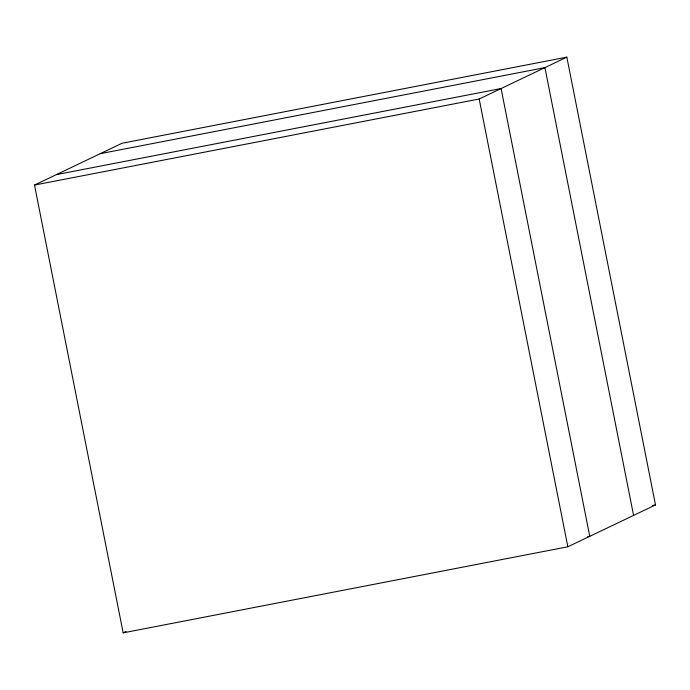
<?xml version="1.0" encoding="UTF-8"?>
<svg xmlns="http://www.w3.org/2000/svg" width="690" height="690" viewBox="0 0 690 690"><rect width="100%" height="100%" fill="white"/><g stroke="black" fill="none" stroke-linecap="round" stroke-linejoin="round"><path stroke-width="1.03" d="M34.5 185.067L122.156 143.209L566.835 57.149L655.5 504.933L567.844 546.791L123.165 632.851L34.5 185.067L479.179 99.006L566.835 57.149M123.165 632.851L126.02 631.479M100.248 153.672L544.919 67.62L633.584 515.395M56.416 174.605L501.095 88.544L589.752 536.328L587.639 536.734M652.335 505.546L655.5 504.933M479.179 99.006L567.844 546.791"/></g></svg>
